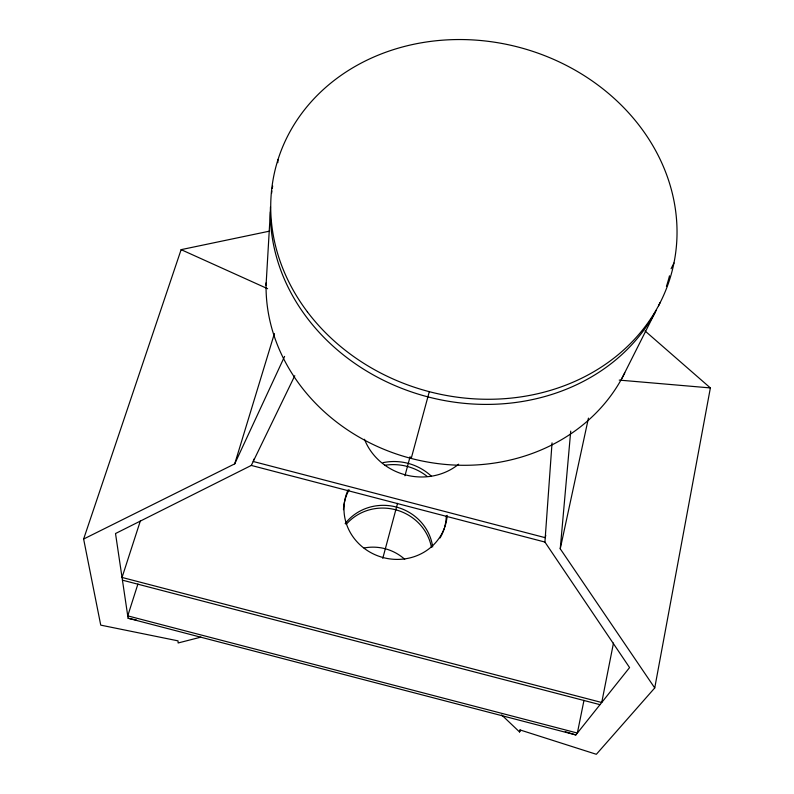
<?xml version="1.0" encoding="UTF-8"?>
<svg xmlns="http://www.w3.org/2000/svg" width="794" height="794" viewBox="0 0 794 794"><rect width="100%" height="100%" fill="white"/><g stroke="black" fill="none" stroke-linecap="round" stroke-linejoin="round"><path stroke-width="1.19" d="M266.05 285.324L270.357 211.839M277.821 162.671L278.019 159.495M294.792 375.711L251.301 465.433L115.517 533.528L128.092 618.248L575.858 734.956L629.573 667.575L544.922 542.054L552.038 442.883M501.61 714.888L519.534 731.949L520.725 730.162L596.354 754.3L654.732 687.951L560.246 548.803L570.727 431.112M654.732 687.951L710.372 387.929L645.105 331.009M613.474 643.08L601.733 702.501L122.038 577.446L140.34 520.963M583.987 700.298L577.367 733.051L127.745 615.866L137.918 584.017M519.534 731.949L520.06 729.537M560.246 548.803L588.443 418.12M545.766 535.275L545.24 537.687L253.217 461.483L253.931 459.111M382.768 558.351L397.556 503.317M404.95 475.795L410.101 456.649M411.213 458.446L429.296 391.7M200.922 637.135L178.144 642.971L178.005 640.847L100.739 625.136L83.628 539.037L234.726 463.855L274.406 333.549M83.628 539.037L181.121 249.653L269.484 231.153M234.726 463.855L284.589 356.397M671.099 268.729L673.947 263.012M621.94 378.301L655.129 312.409M619.231 380.098L710.372 387.929M128.092 618.248L136.588 620.074M251.301 465.433L544.922 542.054M122.445 580.166L600.006 704.665M565.278 731.701L575.858 734.956M181.121 249.653L267.618 288.708M660.112 302.494A203.582 177.141 15 0 1 658.524 305.849M656.301 310.246A203.582 177.141 15 0 1 426.477 396.494A203.582 177.141 15 0 1 270.466 206.906M271.578 193.359A203.582 177.141 15 0 1 271.905 190.897M272.273 188.456A203.582 177.141 15 0 1 272.67 186.024M669.491 275.826A203.582 177.141 15 0 1 666.424 286.416M624.759 372.872A188.436 167.197 15 0 1 413.168 458.952A188.436 167.197 15 0 1 266.089 282.872M364.089 547.999A45.715 43.829 15.1 0 1 404.732 559.304M447.181 515.346A51.868 48.722 15.1 0 1 383.591 557.676A51.868 48.722 15.1 0 1 348.09 489.918M383.016 462.654A51.868 48.722 15.1 0 1 431.42 476.241M345.142 523.653A48.712 46.251 15.1 0 1 396.424 507.058A48.712 46.251 15.1 0 1 432.68 546.957M346.144 524.437A48.523 46.092 15.1 0 1 395.69 509.788A48.523 46.092 15.1 0 1 431.41 547.135M444.253 528.437A51.65 48.553 15.1 0 1 440.045 537.985M343.465 509.688A51.65 48.553 15.1 0 1 349.072 489.809M384.643 465.304A51.65 48.553 15.1 0 1 426.835 476.142M446.288 515.931A51.65 48.553 15.1 0 1 444.571 527.345M458.654 464.192A58.558 53.784 15 0 1 364.476 439.271M307.357 311.804A204.852 177.945 15 0 0 657.908 306.891A204.852 177.945 15 0 0 456.332 39.561A204.852 177.945 15 0 0 307.357 311.804"/></g></svg>
